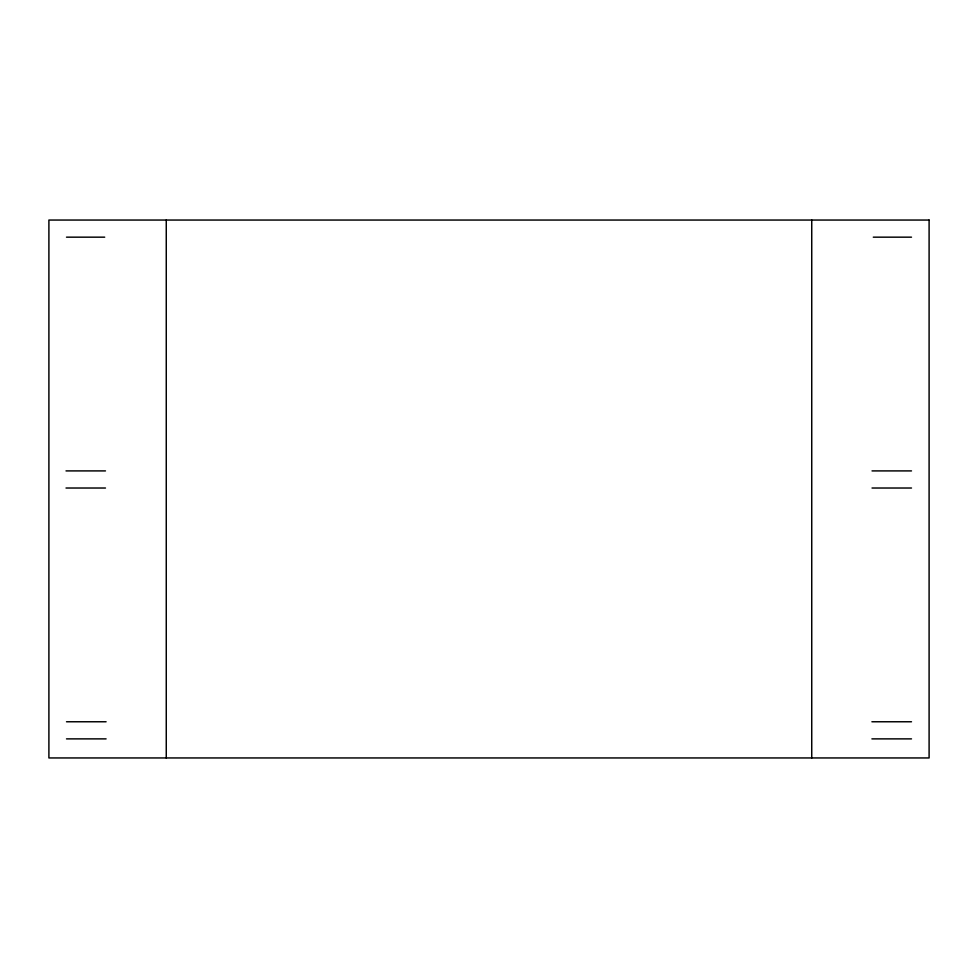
<?xml version="1.0" encoding="UTF-8"?>
<svg xmlns="http://www.w3.org/2000/svg" width="978" height="978" viewBox="0 0 978 978"><rect width="100%" height="100%" fill="white"/><g stroke="black" fill="none" stroke-linecap="round" stroke-linejoin="round"><path stroke-width="1.47" d="M66.504 237.165L104.707 237.165M873.293 237.165L911.496 237.165M66.015 470.907L105.477 470.907M872.034 470.907L911.496 470.907M66.015 488.022L105.477 488.022M872.034 488.022L911.496 488.022M66.504 721.764L106.089 721.764M871.911 721.764L911.496 721.764M66.504 738.879L106.089 738.879M871.911 738.879L911.496 738.879M811.74 220.05L811.74 757.95M166.26 220.05L166.26 757.95M929.1 220.05L48.9 220.05L48.9 757.95L929.1 757.95L929.1 220.05"/></g></svg>
